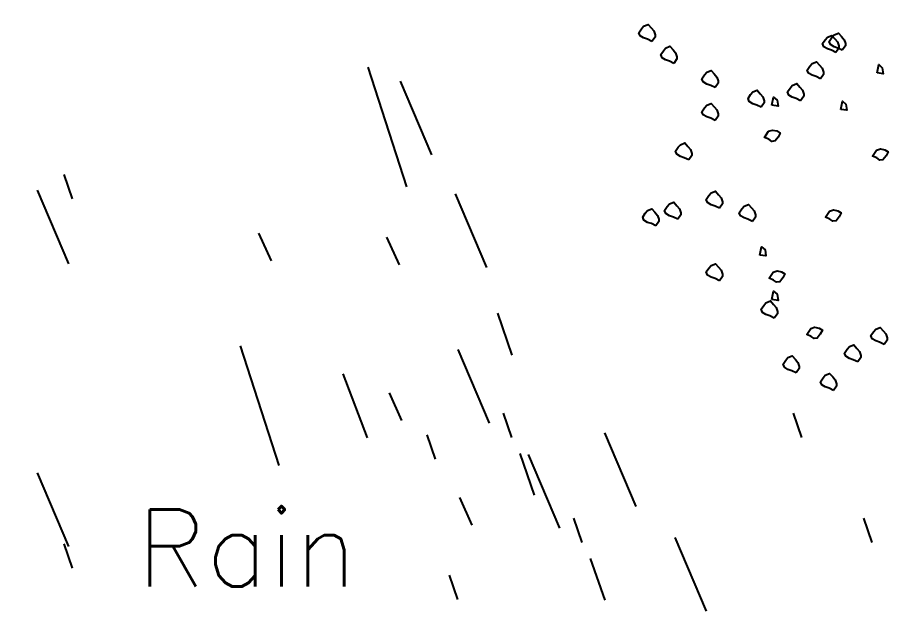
# Model space of a CAD drawing. Header units: millimetres. Extents: x 7 to 784, y -168 to 358.
# Drawn here: x 243.03 to 265.75, y 117.46 to 133.24 of the extents above; entities that cross this region are included whole.
import ezdxf

# ---------------------------------------------------------------- set-up
doc = ezdxf.new("R2010")
doc.units = ezdxf.units.MM
doc.layers.add('wall', color=5, linetype='Continuous')
doc.styles.get("Standard").update_dxf_attribs({"font": 'txt.shx'})

msp = doc.modelspace()

# ---------------------------------------------------------------- linework, layer by layer
at = {"color": 96}
for points in [[(259.54284, 132.61929), (259.42911, 132.67614), (259.32675, 132.71024), (259.23577, 132.76708), (259.20165, 132.84666), (259.26989, 132.94897), (259.32675, 133.01718), (259.44048, 133.06265), (259.52009, 132.97171), (259.58833, 132.89213), (259.62245, 132.78982), (259.62245, 132.73298)], [(264.3251, 132.33349), (264.21137, 132.39033), (264.10901, 132.42444), (264.01803, 132.48128), (263.98391, 132.56086), (264.05215, 132.66317), (264.10901, 132.73138), (264.22274, 132.77685), (264.30235, 132.68591), (264.37059, 132.60633), (264.40471, 132.50401), (264.40471, 132.44717)], [(264.49642, 132.39058), (264.38269, 132.44742), (264.28034, 132.48152), (264.18935, 132.53836), (264.15524, 132.61794), (264.22347, 132.72025), (264.28034, 132.78846), (264.39407, 132.83394), (264.47368, 132.74299), (264.54191, 132.66341), (264.57603, 132.5611), (264.57603, 132.50426)], [(260.11392, 132.04845), (260.00019, 132.10529), (259.89783, 132.13939), (259.80685, 132.19623), (259.77273, 132.27581), (259.84097, 132.37813), (259.89783, 132.44633), (260.01156, 132.49181), (260.09117, 132.40086), (260.15941, 132.32128), (260.19353, 132.21897), (260.19353, 132.16213)], [(263.92534, 131.64848), (263.81161, 131.70532), (263.70926, 131.73942), (263.61827, 131.79626), (263.58415, 131.87584), (263.65239, 131.97815), (263.70926, 132.04636), (263.82298, 132.09184), (263.90259, 132.00089), (263.97083, 131.92131), (264.00495, 131.819), (264.00495, 131.76216)], [(265.40101, 131.79955), (265.44651, 132.01554), (265.53749, 131.93597), (265.56023, 131.77681)], [(261.18415, 131.42014), (261.07042, 131.47698), (260.96807, 131.51108), (260.87708, 131.56792), (260.84296, 131.6475), (260.9112, 131.74981), (260.96807, 131.81802), (261.0818, 131.8635), (261.16141, 131.77255), (261.22964, 131.69297), (261.26376, 131.59066), (261.26376, 131.53382)], [(262.38342, 130.90638), (262.26969, 130.96322), (262.16734, 130.99732), (262.07635, 131.05416), (262.04224, 131.13374), (262.11047, 131.23605), (262.16734, 131.30426), (262.28107, 131.34973), (262.36068, 131.25879), (262.42891, 131.17921), (262.46303, 131.0769), (262.46303, 131.02006)], [(263.41137, 131.07763), (263.29764, 131.13447), (263.19528, 131.16857), (263.1043, 131.22542), (263.07018, 131.30499), (263.13842, 131.40731), (263.19528, 131.47552), (263.30901, 131.52099), (263.38862, 131.43004), (263.45686, 131.35047), (263.49098, 131.24815), (263.49098, 131.19131)], [(262.66373, 130.95765), (262.70922, 131.17365), (262.80021, 131.09407), (262.82295, 130.93492)], [(261.18415, 130.56387), (261.07042, 130.62071), (260.96807, 130.65481), (260.87708, 130.71165), (260.84296, 130.79123), (260.9112, 130.89354), (260.96807, 130.96175), (261.0818, 131.00723), (261.16141, 130.91628), (261.22964, 130.8367), (261.26376, 130.73439), (261.26376, 130.67755)], [(264.45349, 130.85242), (264.49898, 131.06841), (264.58997, 130.98884), (264.61271, 130.82968)], [(262.57468, 130.28141), (262.67703, 130.31551), (262.79076, 130.29278), (262.88174, 130.23593), (262.82488, 130.13362), (262.74527, 130.03131), (262.66566, 130.01994), (262.58605, 130.07678), (262.47232, 130.12225)], [(260.49885, 129.53634), (260.38513, 129.59318), (260.28277, 129.62729), (260.19179, 129.68413), (260.15767, 129.76371), (260.22591, 129.86602), (260.28277, 129.93423), (260.3965, 129.9797), (260.47611, 129.88876), (260.54435, 129.80918), (260.57846, 129.70687), (260.57846, 129.65003)], [(265.38385, 129.79306), (265.48621, 129.82716), (265.59994, 129.80442), (265.69092, 129.74758), (265.63405, 129.64527), (265.55444, 129.54296), (265.47483, 129.53159), (265.39522, 129.58843), (265.2815, 129.6339)], [(261.29837, 128.28048), (261.18464, 128.33732), (261.08228, 128.37143), (260.9913, 128.42827), (260.95718, 128.50784), (261.02542, 128.61016), (261.08228, 128.67837), (261.19601, 128.72384), (261.27562, 128.63289), (261.34386, 128.55332), (261.37798, 128.451), (261.37798, 128.39416)], [(260.21331, 127.99506), (260.09958, 128.0519), (259.99723, 128.086), (259.90625, 128.14284), (259.87213, 128.22242), (259.94036, 128.32473), (259.99723, 128.39294), (260.11096, 128.43842), (260.19057, 128.34747), (260.2588, 128.26789), (260.29292, 128.16558), (260.29292, 128.10874)], [(262.15499, 127.93797), (262.04126, 127.99481), (261.9389, 128.02892), (261.84792, 128.08576), (261.8138, 128.16534), (261.88204, 128.26765), (261.9389, 128.33586), (262.05263, 128.38133), (262.13224, 128.29039), (262.20048, 128.21081), (262.2346, 128.1085), (262.2346, 128.05165)], [(259.64223, 127.8238), (259.5285, 127.88064), (259.42615, 127.91475), (259.33516, 127.97159), (259.30105, 128.05117), (259.36928, 128.15348), (259.42615, 128.22169), (259.53988, 128.26716), (259.61949, 128.17622), (259.68772, 128.09664), (259.72184, 127.99433), (259.72184, 127.93749)], [(264.16247, 128.20591), (264.26483, 128.24002), (264.37856, 128.21728), (264.46954, 128.16044), (264.41267, 128.05813), (264.33306, 127.95581), (264.25345, 127.94444), (264.17384, 128.00128), (264.06012, 128.04676)], [(262.34789, 127.06389), (262.39338, 127.27989), (262.48437, 127.20031), (262.50711, 127.04116)], [(261.29837, 126.39669), (261.18464, 126.45353), (261.08228, 126.48763), (260.9913, 126.54447), (260.95718, 126.62405), (261.02542, 126.72636), (261.08228, 126.79457), (261.19601, 126.84005), (261.27562, 126.7491), (261.34386, 126.66952), (261.37798, 126.56721), (261.37798, 126.51037)], [(262.69681, 126.61877), (262.79917, 126.65287), (262.9129, 126.63014), (263.00388, 126.5733), (262.94702, 126.47098), (262.86741, 126.36867), (262.7878, 126.3573), (262.70819, 126.41414), (262.59446, 126.45961)], [(262.66373, 125.90629), (262.70922, 126.12228), (262.80021, 126.0427), (262.82295, 125.88355)], [(262.72607, 125.42625), (262.61234, 125.48309), (262.50999, 125.51719), (262.419, 125.57403), (262.38488, 125.65361), (262.45312, 125.75593), (262.50999, 125.82413), (262.62371, 125.86961), (262.70332, 125.77866), (262.77156, 125.69908), (262.80568, 125.59677), (262.80568, 125.53993)], [(263.67392, 125.15371), (263.77627, 125.18782), (263.89, 125.16508), (263.98099, 125.10824), (263.92412, 125.00593), (263.84451, 124.90361), (263.7649, 124.89225), (263.68529, 124.94909), (263.57156, 124.99456)], [(265.58148, 124.74123), (265.46775, 124.79807), (265.36539, 124.83218), (265.27441, 124.88902), (265.24029, 124.9686), (265.30853, 125.07091), (265.36539, 125.13912), (265.47912, 125.18459), (265.55873, 125.09365), (265.62697, 125.01407), (265.66109, 124.91175), (265.66109, 124.85491)], [(264.89618, 124.28455), (264.78245, 124.34139), (264.68009, 124.3755), (264.58911, 124.43234), (264.55499, 124.51192), (264.62323, 124.61423), (264.68009, 124.68244), (264.79382, 124.72791), (264.87343, 124.63697), (264.94167, 124.55739), (264.97579, 124.45508), (264.97579, 124.39824)], [(263.29715, 123.99913), (263.18342, 124.05597), (263.08107, 124.09008), (262.99008, 124.14692), (262.95597, 124.22649), (263.0242, 124.32881), (263.08107, 124.39702), (263.1948, 124.44249), (263.27441, 124.35154), (263.34264, 124.27197), (263.37676, 124.16965), (263.37676, 124.11281)], [(264.26799, 123.54245), (264.15426, 123.59929), (264.0519, 123.6334), (263.96092, 123.69024), (263.9268, 123.76982), (263.99504, 123.87213), (264.0519, 123.94034), (264.16563, 123.98581), (264.24524, 123.89487), (264.31348, 123.81529), (264.3476, 123.71298), (264.3476, 123.65614)]]:
    msp.add_lwpolyline(points, close=True, dxfattribs=at)
at = {"color": 0}
msp.add_arc((223.31744, 157.44221), 97.37766, 305.9270425, 305.9270425, dxfattribs=at)
at = {"layer": 'wall'}
for p, q in [((252.15203, 131.94968), (253.15853, 128.83867)), ((252.99364, 131.58426), (253.80698, 129.66839)), ((244.23593, 129.16005), (244.45282, 128.52745)), ((243.54767, 128.75535), (244.36101, 126.83949)), ((254.42429, 128.65397), (255.23763, 126.73811)), ((249.30786, 127.63475), (249.63319, 126.91178)), ((252.63495, 127.53337), (252.96028, 126.8104)), ((255.51925, 125.54874), (255.89881, 124.46429)), ((248.82494, 124.70052), (249.83144, 121.5895)), ((254.4894, 124.60574), (255.30274, 122.68988)), ((251.49492, 123.97685), (252.12752, 122.31402)), ((252.70006, 123.48515), (253.0254, 122.76218)), ((255.66825, 122.94871), (255.88514, 122.31611)), ((263.21778, 122.94871), (263.43467, 122.31611)), ((253.6819, 122.38632), (253.89879, 121.75373)), ((258.30708, 122.44263), (259.12041, 120.52677)), ((256.10192, 121.90129), (256.48148, 120.81684)), ((256.32073, 121.88024), (257.13407, 119.96438)), ((243.54767, 121.40481), (244.36101, 119.48894)), ((254.53138, 120.75965), (254.85672, 120.03668)), ((257.49957, 120.22321), (257.71646, 119.59061)), ((265.0491, 120.22321), (265.26599, 119.59061)), ((244.23593, 119.55741), (244.45282, 118.92482)), ((260.1384, 119.71713), (260.95174, 117.80127)), ((257.93324, 119.17579), (258.3128, 118.09134)), ((254.26457, 118.73887), (254.48146, 118.10628))]:
    msp.add_line(p, q, dxfattribs=at)

# ---------------------------------------------------------------- texts
at = {"insert": (246.12998, 120.44343), "char_height": 2, "width": 173.654321, "attachment_point": 1}
msp.add_mtext('Rain', dxfattribs=at)

doc.saveas('drawing.dxf')
